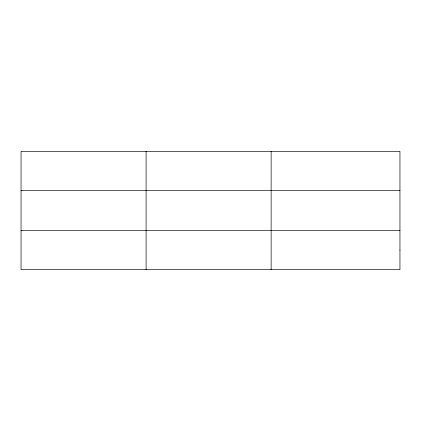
<?xml version="1.0" encoding="UTF-8"?>
<svg xmlns="http://www.w3.org/2000/svg" width="421" height="421" viewBox="0 0 421 421"><rect width="100%" height="100%" fill="white"/><g stroke="black" fill="none" stroke-linecap="round" stroke-linejoin="round"><path stroke-width="0.63" d="M146.087 151.328L146.087 269.672M271.124 151.328L271.124 269.672M21.05 190.381L399.95 190.381M21.05 230.619L399.95 230.619M399.95 250.142L399.95 269.672L21.05 269.672L21.05 151.328L399.95 151.328L399.95 250.142"/></g></svg>
